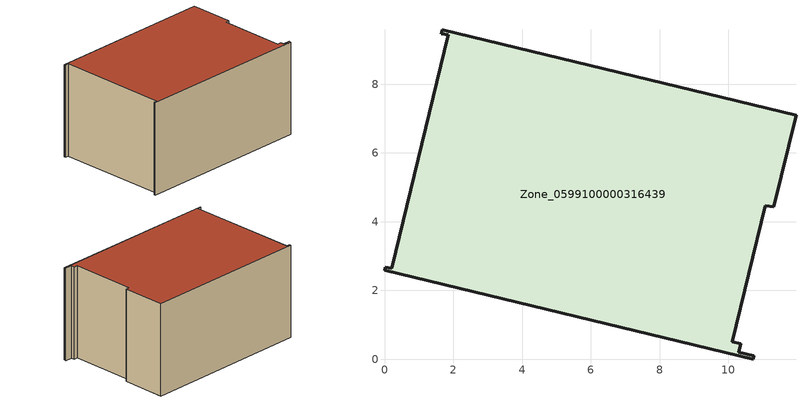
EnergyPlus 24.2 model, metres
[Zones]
Zone_0599100000316439
 floor ground (C_G): 11.32,4.43 11.08,4.47 10.11,0.51 10.36,0.45 10.3,0.2 10.74,0.1 10.72,0 0,2.59 0.02,2.68 0.21,2.64 1.85,9.43 1.65,9.47 1.68,9.58 11.97,7.1 z0
 wall outside (C_F): 11.97,7.1 1.68,9.58 1.65,9.47 1.85,9.43 0.21,2.64 0.02,2.68 0,2.59 10.72,0 10.74,0.1 10.3,0.2 10.36,0.45 10.11,0.51 11.08,4.47 11.32,4.43 11.97,7.1 z0:5.81
 roof outside (C_R): 11.08,4.47 11.32,4.43 11.97,7.1 1.68,9.58 1.65,9.47 1.85,9.43 0.21,2.64 0.02,2.68 0,2.59 10.72,0 10.74,0.1 10.3,0.2 10.36,0.45 10.11,0.51 z5.81
[BUILDING]
Pand.0599100000316439: North Axis=0; Terrain=City; Loads Convergence Tolerance Value=0.04; Temperature Convergence Tolerance Value=0.4; Solar Distribution=FullExterior; Maximum Number of Warmup Days=25; Minimum Number of Warmup Days=1
[Site:Location]
Rotterdam.The.Hague.AP_ZH_NLD Design_Conditions: Latitude=51.96; Longitude=4.45; Time Zone=1; Elevation=-4.5
[SITE:GROUNDTEMPERATURE:BUILDINGSURFACE]
18, 18, 18, 18, 18, 18, 18, 18, 18, 18, 18, 18
[MATERIAL] Thermal Absorptance=0.9; Solar Absorptance=0.7; Visible Absorptance=0.7
Name | Roughness | Thickness | Conductivity | Density | Specific Heat
G.TI.1992-2005 | MediumSmooth | 0.15 | 0.06 | 540 | 1210
F.TI.1992-2005 | Rough | 0.3 | 0.12 | 1920 | 840
R.TI.1992-2005 | MediumRough | 0.2 | 0.08 | 1500 | 1000
[CONSTRUCTION]
C_G: G.TI.1992-2005
C_F: F.TI.1992-2005
C_R: R.TI.1992-2005
[ZONE]
Zone_0599100000316439: Type=1; Multiplier=1; Ceiling Height=Autocalculate; Volume=Autocalculate; Floor Area=autocalculate; Part of Total Floor Area=Yes
[ZONEINFILTRATION:DESIGNFLOWRATE]
Infil_Zone_0599100000316439: Zone or ZoneList or Space or SpaceList=Zone_0599100000316439; Schedule=AlwaysOn; Design Flow Rate Calculation Method=Flow/Area; Flow Rate per Floor Area=0.0015; Constant Term Coefficient=1; Temperature Term Coefficient=0; Velocity Term Coefficient=0; Velocity Squared Term Coefficient=0
[HVACTEMPLATE:ZONE:IDEALLOADSAIRSYSTEM]
Zone_0599100000316439: Maximum Heating Supply Air Temperature=50; Minimum Cooling Supply Air Temperature=13; Maximum Heating Supply Air Humidity Ratio=0.0156; Minimum Cooling Supply Air Humidity Ratio=0.0077; Heating Limit=NoLimit; Cooling Limit=NoLimit; Dehumidification Control Type=ConstantSensibleHeatRatio; Cooling Sensible Heat Ratio=0.7; Dehumidification Setpoint=60; Humidification Control Type=None; Humidification Setpoint=30; Outdoor Air Method=None; Outdoor Air Flow Rate per Person=0.00944; Outdoor Air Flow Rate per Zone Floor Area=0; Outdoor Air Flow Rate per Zone=0; Demand Controlled Ventilation Type=None; Outdoor Air Economizer Type=NoEconomizer; Heat Recovery Type=None; Sensible Heat Recovery Effectiveness=0.7; Latent Heat Recovery Effectiveness=0.65
[ZONECONTROL:THERMOSTAT]
ThermostatControl_Zone_0599100000316439: Zone or ZoneList=Zone_0599100000316439; Control Type Schedule=DualSetpointControlType; Control 1=Thermostat_Zone_0599100000316439; Temperature Difference Between Cutout And Setpoint=0
[THERMOSTATSETPOINT:DUALSETPOINT]
Thermostat_Zone_0599100000316439: Heating Setpoint Temperature Schedule=HeatingSetpoint_Zone_0599100000316439; Cooling Setpoint Temperature Schedule=CoolingSetpoint_Zone_0599100000316439
[SCHEDULE:COMPACT]
HeatingSetpoint_Zone_0599100000316439: Through: 12/31, For: AllDays, Until: 24:00, 21
CoolingSetpoint_Zone_0599100000316439: Through: 12/31, For: AllDays, Until: 24:00, 24
DualSetpointControlType: Through: 12/31, For: AllDays, Until: 24:00, 4
AlwaysOn: Through: 12/31, For: AllDays, Until: 24:00, 1
